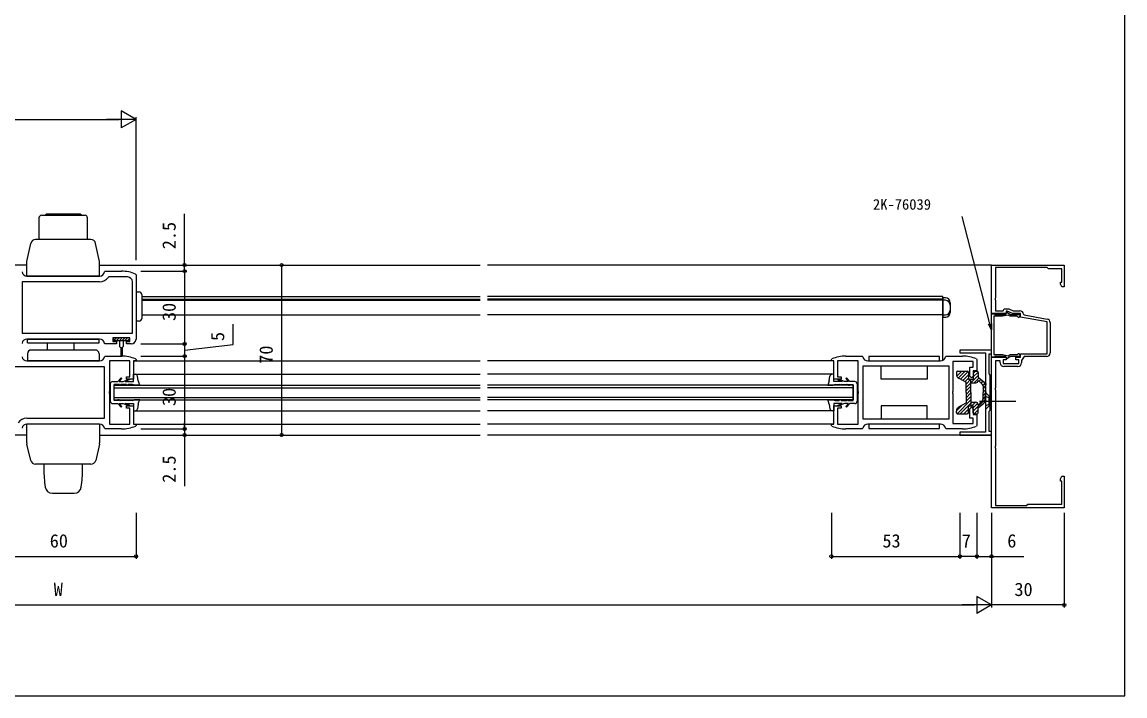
# Model space of a CAD drawing. Units: millimetres, scale not verified. Extents: x -437 to 438, y -681 to 679.
# Drawn here: x -16.3 to 438.3, y -681.4 to -403.8 of the extents above; entities that cross this region are included whole.
import ezdxf
from ezdxf.enums import TextEntityAlignment as Align

# ---------------------------------------------------------------- set-up
doc = ezdxf.new("R2010")
doc.units = ezdxf.units.MM
doc.header["$LTSCALE"] = 4
for name, color, linetype in [('0-2_YKK_11', 7, 'Continuous'), ('0-3_YKK_12', 2, 'Continuous'), ('0-4_YKK_13', 4, 'Continuous'), ('0-6_YKK_D', 6, 'Continuous'), ('0-7_YKK_ZWAK', 7, 'Continuous')]:
    doc.layers.add(name, color=color, linetype=linetype)
doc.styles.add('ＭＳ ゴシック', font='')
doc.styles.get('ＭＳ ゴシック').set_extended_font_data('MS Gothic')

msp = doc.modelspace()

# ---------------------------------------------------------------- linework, layer by layer
at = {"layer": '0-2_YKK_11'}
for p, q in [((-14.328, -508.396), (15.672, -508.396)), ((407.5, -527.591), (407.5, -540.1)), ((15.672, -534.396), (-14.328, -534.396)), ((-14.328, -543.4), (15.672, -543.4)), ((332.3, -543.4), (362.3, -543.4)), ((394.2, -545.7), (388.4, -545.7)), ((15.672, -569.4), (-14.328, -569.4)), ((362.3, -569.4), (332.3, -569.4))]:
    msp.add_line(p, q, dxfattribs=at)
for points in [[(383.3, -603.9), (383.3, -541.9), (389.3, -541.9), (389.3, -542.9), (388.1, -542.9), (388.1, -544.5), (394.5, -544.5), (394.5, -542.9), (393.3, -542.9), (393.3, -541.9), (395.3, -541.9), (395.3, -540.4), (406.3, -540.4), (406.3, -527.34), (395.3, -525.4), (395.3, -523.9), (391.945, -523.9), (389.8, -522.9), (389.3, -522.9), (389.3, -523.9), (383.3, -523.9), (383.3, -503.9), (413.3, -503.9), (413.3, -512.9), (412.3, -512.9), (411.67, -511.809), (411.67, -510.9), (412.3, -510.9), (412.3, -505.4), (406.8, -505.4), (406.3, -504.9), (384.9, -504.9), (384.9, -517.442), (384.78, -517.625), (384.78, -518.175), (384.9, -518.358), (384.9, -522.7), (388.1, -522.7), (388.562, -521.9), (390.495, -521.9)], [(17.655, -506.657), (17.952, -506.396), (24.672, -506.396)], [(27.172, -508.796), (19.519, -508.796), (19.274, -508.924)], [(30.488, -507.57), (30.672, -507.846), (30.672, -534.396)], [(-16.328, -531.996), (29.172, -531.996), (29.172, -510.796)], [(15.672, -510.796), (-16.328, -510.796), (-16.328, -531.996)], [(390.495, -521.9), (392.211, -522.7), (395, -522.7)], [(383.3, -541.85), (383.3, -523.95), (384.3, -523.95), (384.473, -524.05), (384.733, -524.2), (389.05, -524.2), (389.575, -523.291), (391.151, -524.2), (394.5, -524.2)], [(394.001, -525.134), (393.752, -525), (390.937, -525), (390.119, -524.528), (387.768, -525), (384.3, -525), (384.3, -540.8), (387.768, -540.8), (390.119, -541.273), (390.937, -540.8), (393.752, -540.8), (394.001, -540.667)], [(396.499, -524.151), (396.747, -524.437), (406.26, -526.114)], [(28.672, -536.396), (26.672, -536.396), (26.672, -535.396), (28.172, -535.396), (28.172, -533.896), (21.172, -533.896), (21.172, -535.396), (22.672, -535.396), (22.672, -536.396), (17.952, -536.396), (17.655, -536.135)], [(17.655, -541.661), (17.952, -541.4), (24.672, -541.4)], [(30.488, -542.574), (30.672, -542.85), (30.672, -543.3), (29.672, -543.3), (29.672, -550.9), (26.672, -550.9), (26.672, -549.9), (28.172, -549.9), (28.172, -543.3), (19.672, -543.3), (19.672, -555.942), (19.552, -556.125), (19.552, -556.675), (19.672, -556.858), (19.672, -569.5), (28.172, -569.5), (28.172, -562.9), (26.672, -562.9), (26.672, -561.9), (29.672, -561.9), (29.672, -569.5), (30.672, -569.5), (30.672, -569.95), (30.488, -570.227)], [(317.484, -570.226), (317.3, -569.95), (317.3, -569.5), (318.3, -569.5), (318.3, -561.9), (321.3, -561.9), (321.3, -562.9), (319.8, -562.9), (319.8, -569.5), (328.3, -569.5), (328.3, -556.858), (328.42, -556.675), (328.42, -556.125), (328.3, -555.942), (328.3, -543.3), (319.8, -543.3), (319.8, -549.9), (321.3, -549.9), (321.3, -550.9), (318.3, -550.9), (318.3, -543.3), (317.3, -543.3), (317.3, -542.85), (317.484, -542.573)], [(323.3, -541.4), (330.02, -541.4), (330.317, -541.661)], [(364.283, -541.661), (364.58, -541.4), (371.3, -541.4)], [(377.116, -542.574), (377.3, -542.85), (377.3, -547.4), (375.8, -547.4), (375.8, -549.65), (375.05, -550.4), (374.3, -549.65), (374.3, -545.9), (375.8, -545.9), (375.8, -543.6), (367.3, -543.6), (367.3, -555.942), (367.18, -556.125), (367.18, -556.675), (367.3, -556.858), (367.3, -569.2), (375.8, -569.2), (375.8, -566.9), (374.3, -566.9), (374.3, -563.15), (375.05, -562.4), (375.8, -563.15), (375.8, -565.4), (377.3, -565.4), (377.3, -569.95), (377.116, -570.227)], [(394.5, -541.6), (391.151, -541.6), (389.575, -542.51), (389.05, -541.6), (384.733, -541.6), (384.473, -541.75), (384.3, -541.85), (383.3, -541.85)], [(386.9, -544.2), (386.9, -543.4), (384.9, -543.4), (384.9, -554.442), (384.78, -554.625), (384.78, -555.175), (384.9, -555.358), (384.9, -578.442), (384.78, -578.625), (384.78, -579.175), (384.9, -579.358), (384.9, -602.9), (397.8, -602.9), (398.3, -602.4), (412.3, -602.4), (412.3, -592.9), (411.67, -592.9), (411.67, -591.991), (412.3, -590.9), (413.3, -590.9), (413.3, -603.9), (383.3, -603.9)], [(406, -541.6), (396.8, -541.6), (395.7, -543.171), (395.7, -544.2)], [(17.672, -545.8), (-27.828, -545.8), (-27.828, -567)], [(-14.328, -567), (17.672, -567), (17.672, -545.8)], [(24.672, -571.4), (17.952, -571.4), (17.655, -571.139)], [(330.317, -571.139), (330.02, -571.4), (323.3, -571.4)], [(371.3, -571.4), (364.58, -571.4), (364.283, -571.139)]]:
    msp.add_lwpolyline(points, dxfattribs=at)
for points in [[(370.3, -573.9), (383.3, -573.9), (383.3, -572.4), (382.3, -572.4), (382.3, -564.1), (382.5, -563.9), (382.8, -563.6), (382.8, -559.358), (382.68, -559.175), (382.68, -558.625), (382.8, -558.442), (382.8, -554.358), (382.68, -554.175), (382.68, -553.625), (382.8, -553.442), (382.8, -549.2), (382.5, -548.9), (382.3, -548.7), (382.3, -540.4), (383.3, -540.4), (383.3, -538.9), (370.3, -538.9), (370.3, -540.1), (380.8, -540.1), (380.8, -552.442), (380.92, -552.625), (380.92, -553.175), (380.8, -553.358), (380.8, -555.942), (380.92, -556.125), (380.92, -556.675), (380.8, -556.858), (380.8, -559.442), (380.92, -559.625), (380.92, -560.175), (380.8, -560.358), (380.8, -572.7), (370.3, -572.7)], [(365.8, -545.6), (330.3, -545.6), (330.3, -567.2), (365.8, -567.2)]]:
    msp.add_lwpolyline(points, close=True, dxfattribs=at)
for centre, radius, start, end in [((-14.328, -506.396), 2, 187.49404, 269.9999), ((15.672, -506.396), 2, 269.99991, 352.50624), ((15.672, -506.396), 4.4, 269.9979, 324.93745), ((24.672, -521.396), 15, 67.18492, 90.00016), ((27.172, -510.796), 2, 0.00001, 89.99999), ((395, -524.2), 1.5, 1.87261, 90), ((394.5, -524.8), 0.6, 213.74896, 89.99997), ((406, -527.591), 1.5, 0.00001, 79.99999), ((-14.328, -536.396), 2, 89.99998, 172.50453), ((15.672, -536.396), 2, 7.49514, 90.00021), ((28.672, -534.396), 2, 270.00001, 359.99999), ((394.5, -541), 0.6, 270.00003, 146.25104), ((406, -540.1), 1.5, 270.00001, 359.99999), ((-14.328, -541.4), 2, 187.49514, 270.00021), ((15.672, -541.4), 2, 269.99998, 352.50453), ((24.672, -556.4), 15, 67.18506, 89.9999), ((323.3, -556.4), 15, 89.99787, 112.81242), ((332.3, -541.4), 2, 187.49516, 270.00022), ((362.3, -541.4), 2, 270.0003, 352.50484), ((371.3, -556.4), 15, 67.18506, 89.9999), ((388.4, -544.2), 1.5, 180.00001, 269.99999), ((394.2, -544.2), 1.5, 270.00001, 359.99999), ((-14.328, -571.4), 4.4, 89.9979, 144.93745), ((-14.328, -571.4), 2, 89.99991, 172.50624), ((15.672, -571.4), 2, 7.49404, 89.9999), ((24.672, -556.4), 15, 269.99762, 292.812), ((323.3, -556.4), 15, 247.18496, 269.99997), ((332.3, -571.4), 2, 89.99961, 172.50593), ((362.3, -571.4), 2, 7.49402, 89.99989), ((371.301, -556.4), 15, 269.99762, 292.812)]:
    msp.add_arc(centre, radius, start, end, dxfattribs=at)
at = {"layer": '0-3_YKK_12'}
for p, q in [((-14.328, -503.9), (-171.96, -503.9)), ((15.672, -503.9), (172.486, -503.9)), ((383.3, -503.9), (175.486, -503.9)), ((33.007, -516.9), (172.486, -516.9)), ((33.007, -517.9), (172.486, -517.9)), ((363.3, -516.9), (175.486, -516.9)), ((363.3, -517.9), (175.486, -517.9)), ((363.3, -517.9), (363.3, -516.9)), ((33.007, -518.4), (172.486, -518.4)), ((363.3, -518.4), (175.486, -518.4)), ((363.3, -543.054), (363.3, -518.39)), ((33.007, -524.4), (172.486, -524.4)), ((363.3, -524.4), (175.486, -524.4)), ((29.742, -543.407), (172.486, -543.407)), ((318.233, -543.407), (175.486, -543.407)), ((29.672, -548.9), (172.486, -548.9)), ((318.304, -548.9), (175.486, -548.9)), ((21.672, -559.4), (21.672, -553.4)), ((21.672, -553.4), (172.486, -553.4)), ((21.672, -554.4), (172.486, -554.4)), ((326.304, -553.4), (175.486, -553.4)), ((326.304, -554.4), (175.486, -554.4)), ((326.304, -553.4), (326.304, -559.4)), ((21.672, -558.4), (172.486, -558.4)), ((326.304, -558.4), (175.486, -558.4)), ((21.672, -559.4), (172.486, -559.4)), ((326.304, -559.4), (175.486, -559.4)), ((29.672, -563.9), (172.486, -563.9)), ((318.3, -563.9), (175.486, -563.9)), ((29.754, -569.407), (172.486, -569.407)), ((318.221, -569.407), (175.486, -569.407)), ((-14.328, -573.9), (-171.96, -573.9)), ((15.672, -573.9), (172.486, -573.9)), ((383.3, -573.9), (175.486, -573.9))]:
    msp.add_line(p, q, dxfattribs=at)
at = {"layer": '0-4_YKK_13'}
for p, q in [((-9.328, -484.394), (-9.328, -493.394)), ((-8.328, -483.394), (9.672, -483.394)), ((-6.828, -483.394), (-6.328, -482.894)), ((7.672, -482.894), (-6.328, -482.894)), ((8.172, -483.394), (7.672, -482.894)), ((10.672, -493.394), (10.672, -484.394)), ((-14.328, -502.394), (-12.676, -494.96)), ((12.067, -493.394), (-10.724, -493.394)), ((15.672, -502.394), (14.02, -494.96)), ((-14.328, -508.394), (-14.328, -502.394)), ((15.672, -508.394), (15.672, -502.394)), ((15.672, -508.394), (-14.328, -508.394)), ((30.672, -514.947), (32.007, -514.947)), ((33.007, -515.947), (33.007, -525.954)), ((364.3, -517.4), (363.3, -517.4)), ((364.3, -518.4), (363.3, -518.4)), ((366.3, -519.4), (366.3, -523.4)), ((32.007, -526.954), (30.672, -526.954)), ((363.3, -524.4), (364.3, -524.4)), ((-14.078, -535.894), (-14.078, -534.394)), ((-14.078, -534.394), (15.422, -534.394)), ((-14.078, -535.894), (15.422, -535.894)), ((-5.828, -538.894), (-5.828, -535.894)), ((5.172, -538.894), (5.172, -535.894)), ((15.422, -535.894), (15.422, -534.394)), ((21.422, -534.296), (21.422, -534.696)), ((21.539, -534.979), (22.622, -533.896)), ((23.472, -533.896), (21.822, -533.896)), ((23.922, -535.096), (21.822, -535.096)), ((22.544, -535.096), (23.608, -534.032)), ((23.472, -533.896), (23.672, -534.096)), ((23.872, -533.896), (23.672, -534.096)), ((25.472, -533.896), (23.872, -533.896)), ((23.922, -535.096), (23.922, -537.396)), ((24.789, -535.096), (25.989, -533.896)), ((25.422, -535.096), (25.422, -537.396)), ((25.472, -533.896), (25.672, -534.096)), ((25.872, -533.896), (25.672, -534.096)), ((27.522, -533.896), (25.872, -533.896)), ((25.912, -535.096), (27.112, -533.896)), ((27.034, -535.096), (27.914, -534.217)), ((27.922, -534.696), (27.922, -534.296)), ((-14.078, -540.394), (-14.078, -543.394)), ((13.922, -538.894), (-12.578, -538.894)), ((15.422, -540.394), (15.422, -543.394)), ((24.422, -537.896), (24.422, -541.246)), ((24.922, -537.896), (24.922, -541.246)), ((15.422, -543.394), (-14.078, -543.394)), ((29.672, -548.9), (30.332, -548.9)), ((29.672, -551.85), (29.672, -548.9)), ((31.611, -551.647), (31.317, -549.727)), ((316.364, -551.647), (316.658, -549.727)), ((318.3, -548.9), (317.643, -548.9)), ((318.304, -551.85), (318.3, -548.9)), ((368.8, -548.1), (368.8, -548.736)), ((369.019, -549.646), (371.065, -547.6)), ((369.3, -547.6), (373.3, -547.6)), ((369.683, -550.396), (372.479, -547.6)), ((370.577, -550.917), (373.697, -547.797)), ((371.473, -551.434), (373.8, -549.108)), ((372.8, -554.35), (377.8, -549.35)), ((373.8, -548.1), (373.8, -550.9)), ((375.8, -548.522), (376.722, -547.6)), ((375.8, -549.936), (377.778, -547.957)), ((375.8, -548.1), (375.8, -550.9)), ((376.3, -547.6), (377.3, -547.6)), ((377.8, -548.1), (377.8, -550.091)), ((20.072, -552.85), (20.072, -559.95)), ((21.072, -551.85), (23.123, -551.85)), ((21.672, -559.65), (21.672, -553.15)), ((23.872, -553.15), (21.672, -553.15)), ((23.123, -551.85), (24.489, -550.397)), ((23.66, -553.4), (24.36, -553.15)), ((24.772, -550.68), (23.672, -551.85)), ((23.672, -551.85), (25.33, -551.85)), ((26.672, -553.15), (24.36, -553.15)), ((24.772, -550.68), (24.492, -550.4)), ((25.33, -551.85), (27.888, -550.881)), ((25.672, -553.4), (26.672, -553.15)), ((25.672, -553.4), (26.44, -553.4)), ((28.096, -551.092), (26.172, -551.85)), ((26.172, -551.85), (29.672, -551.85)), ((26.44, -553.4), (27.44, -553.15)), ((29.172, -553.15), (27.44, -553.15)), ((28.096, -551.092), (27.888, -550.881)), ((32.172, -553.4), (29.929, -553.4)), ((315.804, -553.4), (318.046, -553.4)), ((321.804, -551.85), (318.304, -551.85)), ((318.804, -553.15), (320.535, -553.15)), ((319.88, -551.092), (320.088, -550.881)), ((319.88, -551.092), (321.804, -551.85)), ((322.645, -551.85), (320.088, -550.881)), ((321.535, -553.4), (320.535, -553.15)), ((322.304, -553.4), (321.304, -553.15)), ((321.304, -553.15), (323.615, -553.15)), ((322.304, -553.4), (321.535, -553.4)), ((324.304, -551.85), (322.645, -551.85)), ((323.204, -550.68), (323.484, -550.4)), ((323.204, -550.68), (324.304, -551.85)), ((324.853, -551.85), (323.487, -550.397)), ((324.315, -553.4), (323.615, -553.15)), ((324.104, -553.15), (326.304, -553.15)), ((326.904, -551.85), (324.853, -551.85)), ((326.304, -559.65), (326.304, -553.15)), ((327.904, -552.85), (327.904, -559.95)), ((369.8, -550.468), (372.8, -552.2)), ((372.37, -551.952), (373.8, -550.522)), ((372.8, -552.936), (374.836, -550.9)), ((372.8, -556.4), (372.8, -552.2)), ((372.8, -555.765), (374.8, -553.764)), ((373.8, -550.9), (375.8, -550.9)), ((374.8, -556.4), (374.8, -550.9)), ((374.8, -552.4), (376.8, -552.4)), ((376.164, -552.4), (378.227, -550.338)), ((377.8, -550.091), (380.091, -552.027)), ((377.8, -551.4), (379.05, -552.544)), ((378.206, -551.772), (378.931, -551.047)), ((378.945, -552.448), (379.698, -551.695)), ((379.752, -553.468), (380.579, -552.642)), ((379.8, -554.835), (380.8, -553.836)), ((379.8, -553.843), (379.8, -556.4)), ((380.8, -553.555), (380.8, -556.4)), ((372.8, -557.179), (374.8, -555.178)), ((372.8, -556.4), (372.8, -560.6)), ((372.8, -558.593), (374.8, -556.593)), ((372.8, -560.007), (374.8, -558.007)), ((374.8, -556.4), (374.8, -561.9)), ((375.8, -564.078), (380.794, -559.084)), ((379.795, -559.083), (380.8, -558.078)), ((379.8, -556.25), (380.8, -555.25)), ((379.8, -558.957), (379.8, -556.4)), ((379.8, -557.663), (380.8, -556.664)), ((380.8, -556.4), (382.3, -557.9)), ((380.8, -559.245), (380.8, -556.4)), ((21.072, -560.95), (23.123, -560.95)), ((23.872, -559.65), (21.672, -559.65)), ((23.123, -560.95), (24.489, -562.403)), ((23.66, -559.4), (24.36, -559.65)), ((24.772, -562.12), (23.672, -560.95)), ((23.672, -560.95), (25.33, -560.95)), ((26.672, -559.65), (24.36, -559.65)), ((24.772, -562.12), (24.492, -562.4)), ((25.33, -560.95), (27.887, -561.919)), ((25.672, -559.4), (26.44, -559.4)), ((25.672, -559.4), (26.672, -559.65)), ((26.172, -560.95), (29.672, -560.95)), ((28.095, -561.709), (26.172, -560.95)), ((26.44, -559.4), (27.44, -559.65)), ((29.172, -559.65), (27.44, -559.65)), ((28.095, -561.709), (27.888, -561.919)), ((29.672, -560.95), (29.672, -563.9)), ((32.172, -559.4), (29.929, -559.4)), ((31.611, -561.153), (31.317, -563.073)), ((315.804, -559.4), (318.046, -559.4)), ((316.364, -561.153), (316.658, -563.073)), ((318.304, -560.95), (318.3, -563.9)), ((321.804, -560.95), (318.304, -560.95)), ((318.804, -559.65), (320.535, -559.65)), ((319.88, -561.709), (321.804, -560.95)), ((319.88, -561.709), (320.088, -561.919)), ((322.645, -560.95), (320.088, -561.919)), ((321.535, -559.4), (320.535, -559.65)), ((322.304, -559.4), (321.304, -559.65)), ((321.304, -559.65), (323.615, -559.65)), ((322.304, -559.4), (321.535, -559.4)), ((324.304, -560.95), (322.645, -560.95)), ((323.204, -562.12), (324.304, -560.95)), ((323.204, -562.12), (323.484, -562.4)), ((324.853, -560.95), (323.487, -562.403)), ((324.315, -559.4), (323.615, -559.65)), ((324.104, -559.65), (326.304, -559.65)), ((326.904, -560.95), (324.853, -560.95)), ((368.8, -564.006), (371.397, -561.41)), ((369.075, -565.147), (374.8, -559.421)), ((369.8, -562.332), (372.8, -560.6)), ((370.435, -565.2), (375.235, -560.4)), ((371.85, -565.2), (373.8, -563.25)), ((373.8, -561.9), (375.8, -561.9)), ((373.8, -564.7), (373.8, -561.9)), ((374.8, -560.4), (376.8, -560.4)), ((375.15, -561.9), (376.65, -560.4)), ((375.8, -562.664), (377.627, -560.837)), ((375.8, -564.7), (375.8, -561.9)), ((376.124, -565.168), (377.8, -563.493)), ((377.8, -561.555), (379.05, -560.256)), ((377.8, -562.709), (380.091, -560.773)), ((377.8, -561.555), (377.8, -561.4)), ((377.8, -564.7), (377.8, -562.709)), ((378.3, -559.9), (393.3, -559.9)), ((29.672, -563.9), (30.332, -563.9)), ((318.3, -563.9), (317.643, -563.9)), ((368.8, -564.7), (368.8, -564.064)), ((369.3, -565.2), (373.3, -565.2)), ((373.264, -565.2), (373.8, -564.664)), ((376.3, -565.2), (377.3, -565.2)), ((-14.328, -577.161), (-14.328, -569.394)), ((15.672, -569.394), (-14.328, -569.394)), ((15.672, -569.394), (15.672, -577.161)), ((-12.691, -584.352), (-14.275, -577.62)), ((15.619, -577.62), (14.035, -584.352)), ((0.672, -585.894), (-10.744, -585.894)), ((-7.328, -585.894), (-7.328, -587.944)), ((12.088, -585.894), (0.672, -585.894)), ((8.672, -587.944), (8.672, -585.894)), ((-3.812, -597.894), (0.672, -597.894)), ((0.672, -597.894), (5.155, -597.894))]:
    msp.add_line(p, q, dxfattribs=at)
for points in [[(363.3, -517.4), (363.3, -525.4), (364.3, -525.4)], [(23.667, -535.096), (24.672, -534.091), (24.867, -533.896)], [(27.522, -535.096), (25.422, -535.096), (23.922, -535.096)], [(356.8, -545.6), (356.8, -550.9), (337.8, -550.9), (337.8, -545.6)], [(23.66, -553.4), (23.172, -553.4), (23.872, -553.15)], [(31.611, -551.647), (31.853, -552.537), (32.172, -553.4)], [(316.364, -551.647), (316.122, -552.537), (315.804, -553.4)], [(324.315, -553.4), (324.804, -553.4), (324.104, -553.15)], [(380.8, -556.4), (380.8, -563.4), (382.3, -561.9), (382.3, -557.9)], [(380.8, -557.85), (382.656, -558.755), (383.264, -559.9)], [(23.66, -559.4), (23.172, -559.4), (23.872, -559.65)], [(31.611, -561.153), (31.853, -560.263), (32.172, -559.4)], [(316.364, -561.153), (316.122, -560.263), (315.804, -559.4)], [(324.315, -559.4), (324.804, -559.4), (324.104, -559.65)], [(356.8, -567.2), (356.8, -561.9), (337.8, -561.9), (337.8, -567.2)], [(380.8, -561.95), (382.656, -561.045), (383.264, -559.9)]]:
    msp.add_lwpolyline(points, dxfattribs=at)
for points in [[(332.8, -543.4), (361.8, -543.4), (361.8, -541.6), (332.8, -541.6)], [(332.8, -571.2), (361.8, -571.2), (361.8, -569.4), (332.8, -569.4)]]:
    msp.add_lwpolyline(points, close=True, dxfattribs=at)
for centre, radius, start, end in [((-8.328, -484.394), 1, 90, 180), ((9.672, -484.394), 1, 0, 90), ((-10.724, -495.394), 2, 90, 167.47119), ((12.067, -495.394), 2, 12.52881, 90), ((32.007, -515.947), 1, 359.99996, 90), ((364.3, -519.4), 2, 0, 90), ((364.3, -520.4), 2, 0, 90), ((364.3, -522.4), 2, 270, 0), ((32.007, -525.954), 1, 270, 0.00004), ((364.3, -523.4), 2, 270, 0), ((21.822, -534.296), 0.4, 90, 180), ((21.822, -534.696), 0.4, 180, 270), ((27.522, -534.296), 0.4, 0, 90), ((27.522, -534.696), 0.4, 270, 0), ((-12.578, -540.394), 1.5, 90, 180), ((13.922, -540.394), 1.5, 0, 90), ((24.422, -537.396), 0.5, 180, 270), ((24.922, -537.396), 0.5, 270, 0), ((24.672, -541.246), 0.25, 180, 270), ((24.672, -541.246), 0.25, 270, 0), ((30.332, -549.9), 1, 9.94999, 90.00087), ((317.643, -549.9), 1, 89.99913, 170.05001), ((369.3, -548.1), 0.5, 90, 180), ((370.8, -548.736), 2, 180, 240.00029), ((373.3, -548.1), 0.5, 0, 90), ((376.3, -548.1), 0.5, 90, 180), ((377.3, -548.1), 0.5, 0, 90), ((21.072, -552.85), 1, 90.00087, 179.99913), ((29.175, -554.415), 1.264, 53.35047, 90.12902), ((318.801, -554.414), 1.264, 89.87098, 126.64953), ((326.904, -552.85), 1, 0.00087, 89.99913), ((376.8, -551.4), 1, 270, 359.99913), ((378.3, -553.843), 1.5, 0, 60.00844), ((378.8, -553.555), 2, 0, 59.99985), ((378.3, -558.957), 1.5, 299.99906, 0), ((21.072, -559.95), 1, 180, 269.99913), ((29.175, -558.386), 1.264, 269.87072, 306.64926), ((30.332, -562.9), 1, 269.99913, 350.05001), ((317.643, -562.9), 1, 189.94999, 270.00087), ((318.801, -558.385), 1.264, 233.35074, 270.12928), ((326.904, -559.95), 1, 270.00087, 0), ((370.8, -564.064), 2, 120.00533, 180), ((376.8, -561.4), 1, 0, 90), ((378.8, -559.245), 2, 310.20858, 0), ((369.3, -564.7), 0.5, 180, 270.02798), ((373.3, -564.7), 0.5, 270.02798, 0), ((376.3, -564.7), 0.5, 180, 270.02798), ((377.3, -564.7), 0.5, 270.02798, 0), ((-12.328, -577.161), 2, 180, 193.24052), ((13.672, -577.161), 2, 346.75948, 0), ((-10.744, -583.894), 2, 193.24052, 270), ((12.088, -583.894), 2, 270, 346.75948), ((42.672, -587.944), 50, 180, 188.50349), ((-41.328, -587.944), 50, 351.49651, 0), ((-3.812, -594.894), 3, 188.50349, 270), ((5.155, -594.894), 3, 270, 351.49651)]:
    msp.add_arc(centre, radius, start, end, dxfattribs=at)
at = {"layer": '0-6_YKK_D'}
for p, q in [((30.672, -443.9), (24.61, -440.4)), ((24.61, -440.4), (24.61, -447.4)), ((-368.7, -443.9), (23.672, -443.9)), ((30.672, -443.9), (18.547, -443.9)), ((30.672, -443.9), (24.61, -447.4)), ((30.672, -501.9), (30.672, -442.9)), ((50.672, -503.894), (50.672, -482.777)), ((32.672, -503.894), (51.672, -503.894)), ((32.672, -503.9), (91.672, -503.9)), ((50.672, -506.396), (50.672, -503.894)), ((90.672, -503.9), (90.672, -573.9)), ((32.672, -506.396), (51.672, -506.396)), ((32.672, -506.396), (51.672, -506.396)), ((50.672, -506.396), (50.672, -508.946)), ((50.672, -506.396), (50.672, -536.396)), ((32.672, -536.396), (51.672, -536.396)), ((32.672, -536.396), (51.672, -536.396)), ((50.672, -536.396), (50.672, -541.4)), ((32.672, -541.4), (51.672, -541.4)), ((32.672, -541.4), (51.672, -541.4)), ((50.672, -541.4), (50.672, -571.4)), ((32.672, -571.4), (51.672, -571.4)), ((32.672, -571.404), (51.672, -571.404)), ((50.672, -571.404), (50.672, -568.854)), ((50.672, -571.404), (50.672, -573.9)), ((32.672, -573.9), (91.672, -573.9)), ((32.672, -573.9), (51.672, -573.9)), ((50.672, -573.9), (50.672, -595.017)), ((30.672, -605.9), (30.672, -624.9)), ((317.304, -605.9), (317.304, -624.9)), ((370.3, -605.9), (370.3, -624.9)), ((370.3, -605.9), (370.3, -624.9)), ((377.304, -605.9), (377.304, -624.9)), ((377.304, -605.9), (377.304, -624.9)), ((383.3, -605.9), (383.3, -624.9)), ((383.3, -605.9), (383.3, -644.9)), ((383.3, -605.9), (383.3, -644.9)), ((413.3, -605.9), (413.3, -644.9)), ((-29.328, -623.9), (30.672, -623.9)), ((317.304, -623.9), (370.3, -623.9)), ((377.304, -623.9), (370.3, -623.9)), ((383.3, -643.9), (377.238, -640.4)), ((377.238, -640.4), (377.238, -647.4)), ((-374.7, -643.9), (376.3, -643.9)), ((383.3, -643.9), (371.176, -643.9)), ((383.3, -643.9), (377.238, -647.4)), ((413.3, -643.9), (383.3, -643.9))]:
    msp.add_line(p, q, dxfattribs=at)
for points in [[(383.3, -530.598), (382.661, -528.129), (371.216, -483.9)], [(50.672, -538.898), (70.672, -536.628), (70.672, -528.281)], [(383.323, -527.958), (383.3, -530.598), (382, -528.3)], [(377.304, -623.9), (383.3, -623.9), (396.662, -623.9)]]:
    msp.add_lwpolyline(points, dxfattribs=at)
for centre in [(50.672, -503.894), (90.672, -503.9), (50.672, -506.396), (50.672, -506.396), (50.672, -536.396), (50.672, -536.396), (50.672, -541.4), (50.672, -541.4), (50.672, -571.4), (50.672, -571.404), (50.672, -573.9), (90.672, -573.9), (30.672, -623.9), (317.304, -623.9), (370.3, -623.9), (370.3, -623.9), (377.304, -623.9), (383.3, -623.9), (413.3, -643.9)]:
    msp.add_circle(centre, 0.637, dxfattribs=at)
at = {"layer": '0-7_YKK_ZWAK'}
msp.add_lwpolyline([(-436.7, -681.4), (438.3, -681.4), (438.3, 643.6)], dxfattribs=at)

# ---------------------------------------------------------------- texts
at = {"layer": '0-6_YKK_D', "style": 'ＭＳ ゴシック'}
for s, height, p in [('2K-76039', 4.399, (334.432, -482.4)), ('60', 5.499, (-4.889, -621.9)), ('53', 5.499, (338.347, -621.9)), ('7', 5.499, (371.053, -621.9)), ('6', 5.499, (389.804, -621.9)), ('W', 5.499, (-3.248, -641.9)), ('30', 5.499, (392.76, -641.9))]:
    msp.add_text(s, height=height, dxfattribs=at).set_placement(p, align=Align.BOTTOM_LEFT)
for s, p in [('2.5', (48.672, -497.348)), ('30', (48.672, -526.936)), ('5', (68.672, -535.182)), ('70', (88.672, -544.525)), ('30', (48.672, -561.94)), ('2.5', (48.672, -593.571))]:
    msp.add_text(s, height=5.499, rotation=90, dxfattribs=at).set_placement(p, align=Align.BOTTOM_LEFT)

doc.saveas('drawing.dxf')
